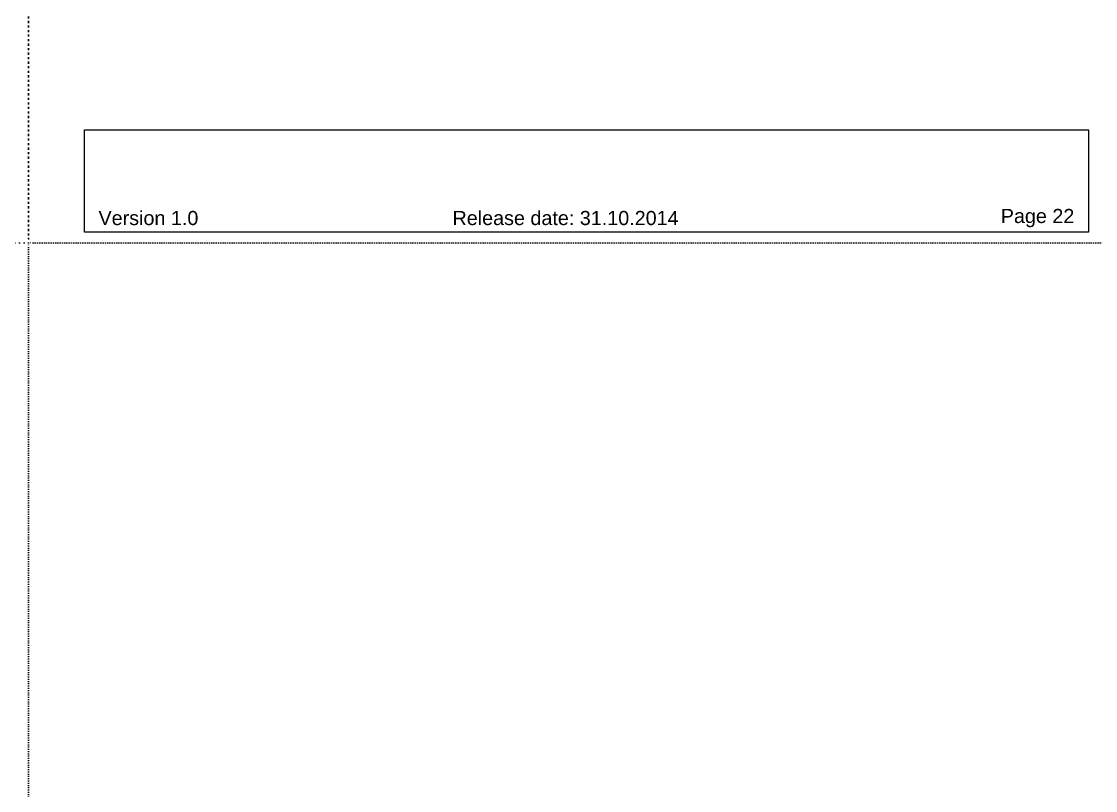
# Model space of a CAD drawing. Header units: millimetres. Extents: x -17234 to -8874, y -2869 to 1211.
# Drawn here: x -13436.8 to -13056.8, y -1023.1 to -750.9 of the extents above; entities that cross this region are included whole.
import ezdxf

# ---------------------------------------------------------------- set-up
doc = ezdxf.new("R2010")
doc.units = ezdxf.units.MM
doc.linetypes.add('ACAD_ISO07W100', pattern=[3, 0, -3])
doc.layers.get('Defpoints').update_dxf_attribs({"linetype": 'ACAD_ISO07W100', "true_color": 0x105689})
doc.layers.add('Text', color=2, linetype='Continuous')
doc.styles.get("Standard").update_dxf_attribs({"font": 'arial.ttf'})

msp = doc.modelspace()

# ---------------------------------------------------------------- linework, layer by layer
at = {"layer": 'Defpoints', "color": 1, "ltscale": 0.5}
for points in [[(-13814.331, -319.239), (-13434.331, -319.239), (-13434.331, -829.239), (-13814.331, -829.239), (-13814.331, -319.239)], [(-13434.331, -319.239), (-13054.331, -319.239), (-13054.331, -829.239), (-13434.331, -829.239), (-13434.331, -319.239)], [(-14194.331, -829.239), (-13434.331, -829.239), (-13434.331, -1849.239), (-14194.331, -1849.239), (-14194.331, -829.239)], [(-13434.331, -829.239), (-12674.331, -829.239), (-12674.331, -1849.239), (-13434.331, -1849.239), (-13434.331, -829.239)]]:
    msp.add_lwpolyline(points, dxfattribs=at)
at = {"layer": 'Text', "ltscale": 0.5}
msp.add_lwpolyline([(-13059.331, -825.489), (-13414.578, -825.489), (-13414.578, -789.208), (-13059.331, -789.208)], close=True, dxfattribs=at)

# ---------------------------------------------------------------- texts
at = {"layer": 'Text', "color": 1, "ltscale": 0.5, "char_height": 5}
for s, width, insert, attachment_point in [('Version 1.0', 35.05, (-13409.578, -820.489), 4), ('Release date: 31.10.2014', 79.71576, (-13244.331, -820.489), 5), ('Page 22', 25.70484, (-13064.331, -820.489), 6)]:
    msp.add_mtext_dynamic_manual_height_columns(s, width=width, gutter_width=12.5, heights=[0], dxfattribs=dict(at, insert=insert, attachment_point=attachment_point))

doc.saveas('drawing.dxf')
